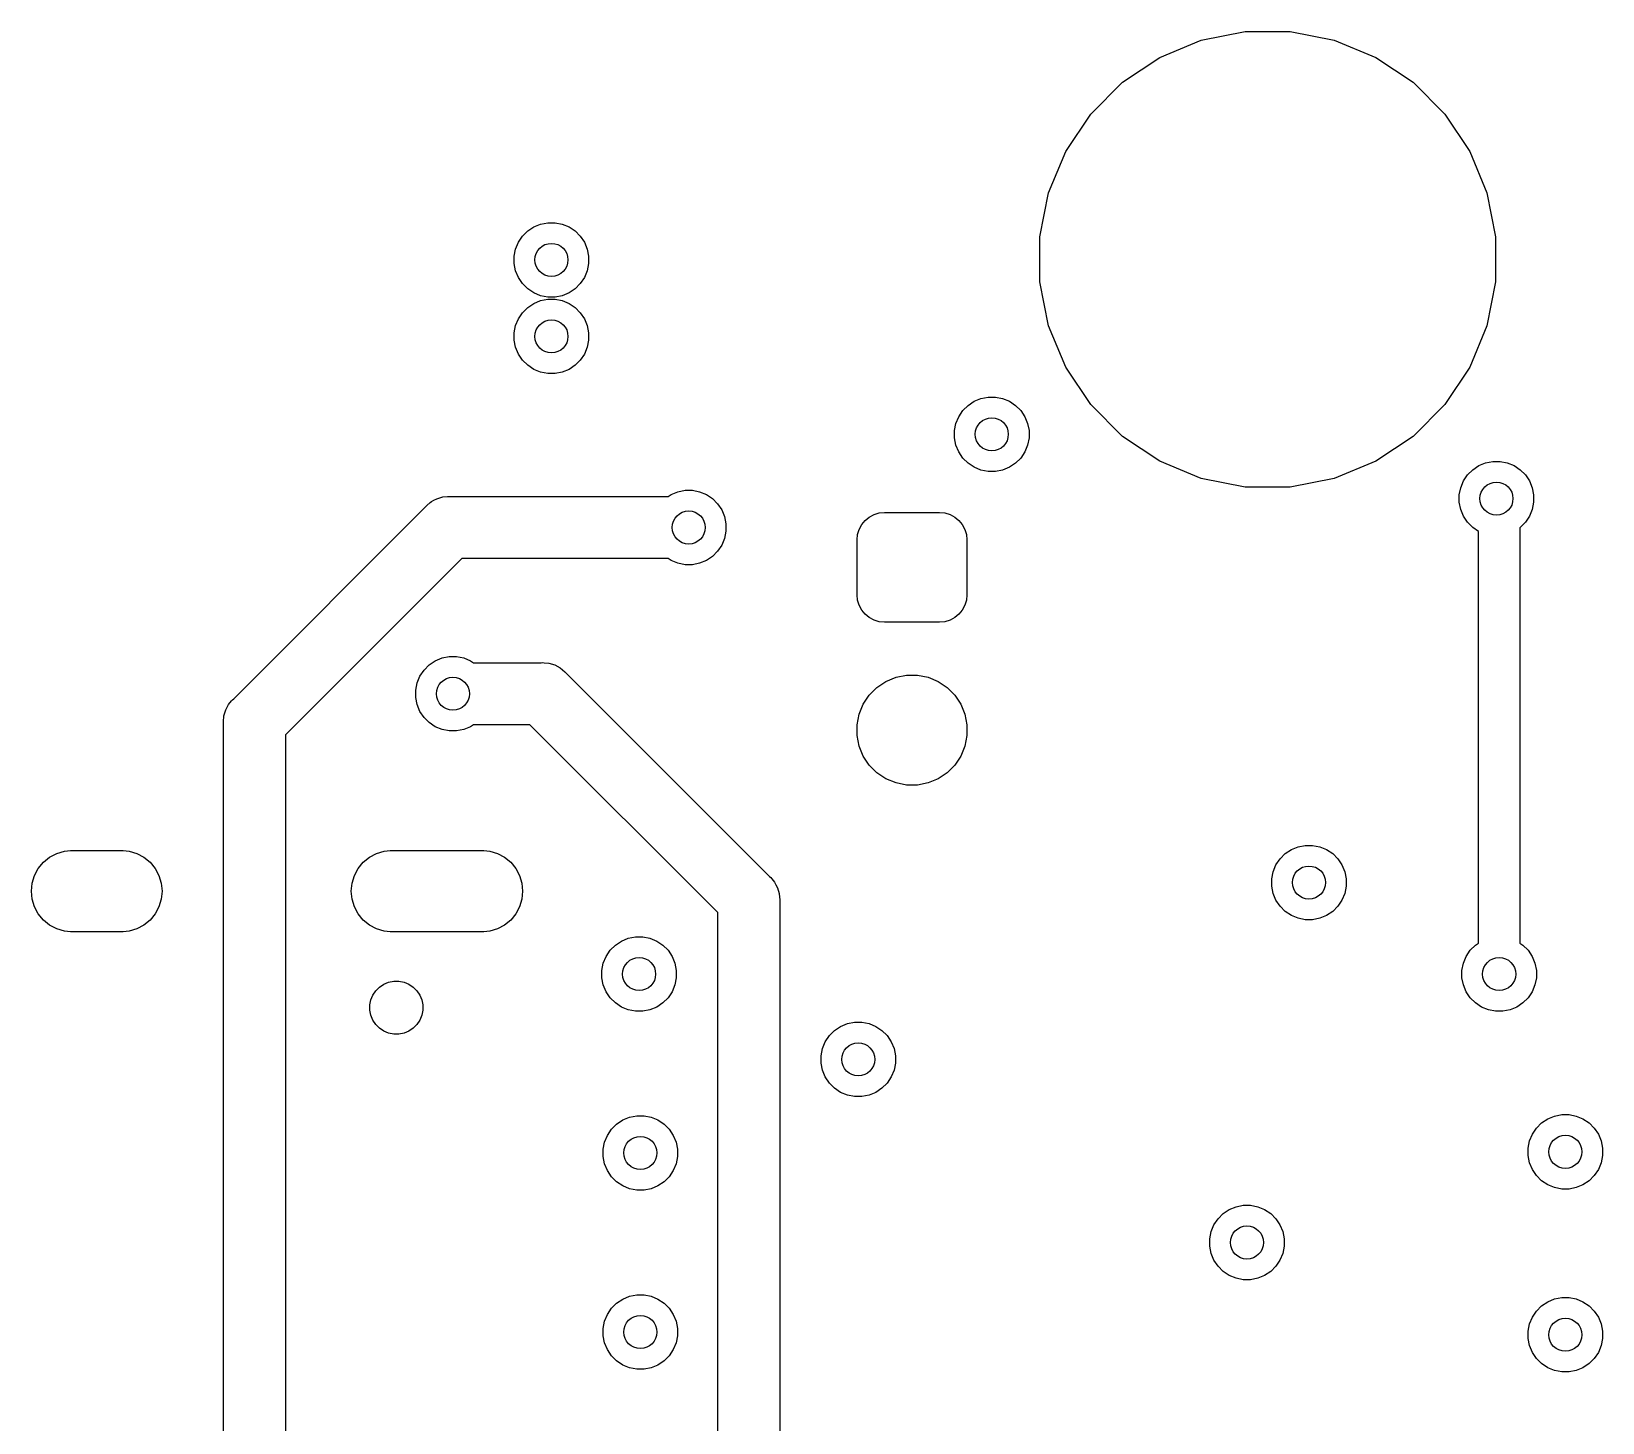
# Model space of a CAD drawing. Extents: x 3.58 to 7.49, y -4.48 to -2.36.
# Drawn here: x 3.581 to 4.341, y -3.034 to -2.361 of the extents above; entities that cross this region are included whole.
import ezdxf

# ---------------------------------------------------------------- set-up
doc = ezdxf.new("R2010")
doc.units = 0
doc.header["$MEASUREMENT"] = 0
doc.layers.add('BLACK', color=7, linetype='CONTINUOUS')

msp = doc.modelspace()

# ---------------------------------------------------------------- linework, layer by layer
at = {"layer": 'BLACK', "linetype": 'CONTINUOUS'}
for p, q in [((4.14698, -2.36526), (4.16828, -2.36102)), ((4.16828, -2.36102), (4.18999, -2.36102)), ((4.18999, -2.36102), (4.21129, -2.36526)), ((4.12692, -2.37357), (4.14698, -2.36526)), ((4.21129, -2.36526), (4.23135, -2.37357)), ((4.10886, -2.38563), (4.12692, -2.37357)), ((4.23135, -2.37357), (4.24941, -2.38563)), ((4.09351, -2.40099), (4.10886, -2.38563)), ((4.24941, -2.38563), (4.26476, -2.40099)), ((4.08144, -2.41904), (4.09351, -2.40099)), ((4.26476, -2.40099), (4.27682, -2.41904)), ((4.07313, -2.43911), (4.08144, -2.41904)), ((4.27682, -2.41904), (4.28513, -2.43911)), ((4.0689, -2.4604), (4.07313, -2.43911)), ((4.28513, -2.43911), (4.28937, -2.4604)), ((3.82415, -2.45559), (3.82743, -2.45424)), ((3.82743, -2.45424), (3.8309, -2.45354)), ((3.8309, -2.45354), (3.83445, -2.45354)), ((3.83445, -2.45354), (3.83793, -2.45424)), ((3.83793, -2.45424), (3.8412, -2.45559)), ((3.81673, -2.46302), (3.8187, -2.46007)), ((3.8187, -2.46007), (3.8212, -2.45756)), ((3.8212, -2.45756), (3.82415, -2.45559)), ((3.8412, -2.45559), (3.84415, -2.45756)), ((3.84415, -2.45756), (3.84666, -2.46007)), ((3.84666, -2.46007), (3.84863, -2.46302)), ((4.0689, -2.48212), (4.0689, -2.4604)), ((4.28937, -2.4604), (4.28937, -2.48212)), ((3.81468, -2.46977), (3.81537, -2.46629)), ((3.81537, -2.46629), (3.81673, -2.46302)), ((3.84863, -2.46302), (3.84999, -2.46629)), ((3.84999, -2.46629), (3.85068, -2.46977)), ((3.81468, -2.47332), (3.81468, -2.46977)), ((3.81537, -2.47679), (3.81468, -2.47332)), ((3.81673, -2.48007), (3.81537, -2.47679)), ((3.84999, -2.47679), (3.84863, -2.48007)), ((3.85068, -2.47332), (3.84999, -2.47679)), ((3.85068, -2.46977), (3.85068, -2.47332)), ((3.8187, -2.48302), (3.81673, -2.48007)), ((3.8212, -2.48552), (3.8187, -2.48302)), ((3.84666, -2.48302), (3.84415, -2.48552)), ((3.84863, -2.48007), (3.84666, -2.48302)), ((4.07313, -2.50341), (4.0689, -2.48212)), ((4.28937, -2.48212), (4.28513, -2.50341)), ((3.82415, -2.48749), (3.8212, -2.48552)), ((3.82743, -2.48885), (3.82415, -2.48749)), ((3.82415, -2.4926), (3.82743, -2.49124)), ((3.8309, -2.48954), (3.82743, -2.48885)), ((3.82743, -2.49124), (3.8309, -2.49055)), ((3.83445, -2.48954), (3.8309, -2.48954)), ((3.8309, -2.49055), (3.83445, -2.49055)), ((3.83793, -2.48885), (3.83445, -2.48954)), ((3.83445, -2.49055), (3.83793, -2.49124)), ((3.8412, -2.48749), (3.83793, -2.48885)), ((3.83793, -2.49124), (3.8412, -2.4926)), ((3.84415, -2.48552), (3.8412, -2.48749)), ((3.81537, -2.5033), (3.81673, -2.50002)), ((3.81673, -2.50002), (3.8187, -2.49708)), ((3.8187, -2.49708), (3.8212, -2.49457)), ((3.8212, -2.49457), (3.82415, -2.4926)), ((3.8412, -2.4926), (3.84415, -2.49457)), ((3.84415, -2.49457), (3.84666, -2.49708)), ((3.84666, -2.49708), (3.84863, -2.50002)), ((3.84863, -2.50002), (3.84999, -2.5033)), ((3.81468, -2.50678), (3.81537, -2.5033)), ((3.81468, -2.51032), (3.81468, -2.50678)), ((3.84999, -2.5033), (3.85068, -2.50678)), ((3.85068, -2.50678), (3.85068, -2.51032)), ((4.08144, -2.52348), (4.07313, -2.50341)), ((4.28513, -2.50341), (4.27682, -2.52348)), ((3.81537, -2.5138), (3.81468, -2.51032)), ((3.81673, -2.51708), (3.81537, -2.5138)), ((3.84999, -2.5138), (3.84863, -2.51708)), ((3.85068, -2.51032), (3.84999, -2.5138)), ((3.8187, -2.52003), (3.81673, -2.51708)), ((3.8212, -2.52253), (3.8187, -2.52003)), ((3.82415, -2.5245), (3.8212, -2.52253)), ((3.84415, -2.52253), (3.8412, -2.5245)), ((3.84666, -2.52003), (3.84415, -2.52253)), ((3.84863, -2.51708), (3.84666, -2.52003)), ((3.82743, -2.52586), (3.82415, -2.5245)), ((3.8309, -2.52655), (3.82743, -2.52586)), ((3.83445, -2.52655), (3.8309, -2.52655)), ((3.83793, -2.52586), (3.83445, -2.52655)), ((3.8412, -2.5245), (3.83793, -2.52586)), ((4.09351, -2.54153), (4.08144, -2.52348)), ((4.27682, -2.52348), (4.26476, -2.54153)), ((4.04042, -2.5386), (4.0439, -2.53791)), ((4.0439, -2.53791), (4.04744, -2.53791)), ((4.04744, -2.53791), (4.05092, -2.5386)), ((4.02972, -2.54738), (4.03169, -2.54443)), ((4.03169, -2.54443), (4.03419, -2.54192)), ((4.03419, -2.54192), (4.03714, -2.53995)), ((4.03714, -2.53995), (4.04042, -2.5386)), ((4.05092, -2.5386), (4.0542, -2.53995)), ((4.0542, -2.53995), (4.05714, -2.54192)), ((4.05714, -2.54192), (4.05965, -2.54443)), ((4.05965, -2.54443), (4.06162, -2.54738)), ((4.10886, -2.55689), (4.09351, -2.54153)), ((4.26476, -2.54153), (4.24941, -2.55689)), ((4.02767, -2.55413), (4.02836, -2.55066)), ((4.02836, -2.55066), (4.02972, -2.54738)), ((4.06162, -2.54738), (4.06298, -2.55066)), ((4.06298, -2.55066), (4.06367, -2.55413)), ((4.02767, -2.55768), (4.02767, -2.55413)), ((4.02836, -2.56116), (4.02767, -2.55768)), ((4.06367, -2.55768), (4.06298, -2.56116)), ((4.06367, -2.55413), (4.06367, -2.55768)), ((4.12692, -2.56895), (4.10886, -2.55689)), ((4.24941, -2.55689), (4.23135, -2.56895)), ((4.02972, -2.56443), (4.02836, -2.56116)), ((4.03169, -2.56738), (4.02972, -2.56443)), ((4.03419, -2.56989), (4.03169, -2.56738)), ((4.05965, -2.56738), (4.05714, -2.56989)), ((4.06162, -2.56443), (4.05965, -2.56738)), ((4.06298, -2.56116), (4.06162, -2.56443)), ((4.03714, -2.57186), (4.03419, -2.56989)), ((4.04042, -2.57321), (4.03714, -2.57186)), ((4.0439, -2.57391), (4.04042, -2.57321)), ((4.04744, -2.57391), (4.0439, -2.57391)), ((4.05092, -2.57321), (4.04744, -2.57391)), ((4.0542, -2.57186), (4.05092, -2.57321)), ((4.05714, -2.56989), (4.0542, -2.57186)), ((4.14698, -2.57726), (4.12692, -2.56895)), ((4.23135, -2.56895), (4.21129, -2.57726)), ((4.27381, -2.57848), (4.27578, -2.57553)), ((4.27578, -2.57553), (4.27829, -2.57303)), ((4.27829, -2.57303), (4.28124, -2.57106)), ((4.28124, -2.57106), (4.28451, -2.5697)), ((4.28451, -2.5697), (4.28799, -2.56901)), ((4.28799, -2.56901), (4.29154, -2.56901)), ((4.29154, -2.56901), (4.29501, -2.5697)), ((4.29501, -2.5697), (4.29829, -2.57106)), ((4.29829, -2.57106), (4.30124, -2.57303)), ((4.30124, -2.57303), (4.30375, -2.57553)), ((4.30375, -2.57553), (4.30572, -2.57848)), ((3.89056, -2.58504), (3.89384, -2.58368)), ((3.89384, -2.58368), (3.89731, -2.58299)), ((3.89731, -2.58299), (3.90086, -2.58299)), ((3.90086, -2.58299), (3.90434, -2.58368)), ((3.90434, -2.58368), (3.90761, -2.58504)), ((4.16828, -2.5815), (4.14698, -2.57726)), ((4.18999, -2.5815), (4.16828, -2.5815)), ((4.21129, -2.57726), (4.18999, -2.5815)), ((4.27176, -2.58524), (4.27246, -2.58176)), ((4.27246, -2.58176), (4.27381, -2.57848)), ((4.30572, -2.57848), (4.30707, -2.58176)), ((4.30707, -2.58176), (4.30776, -2.58524)), ((3.679, -2.68386), (3.77196, -2.59091)), ((3.77196, -2.59091), (3.77243, -2.59033)), ((3.77243, -2.59033), (3.77409, -2.58897)), ((3.77409, -2.58897), (3.77471, -2.58846)), ((3.77471, -2.58846), (3.77587, -2.58784)), ((3.77587, -2.58784), (3.77732, -2.58707)), ((3.77732, -2.58707), (3.78015, -2.58621)), ((3.78015, -2.58621), (3.78235, -2.58599)), ((3.78235, -2.58599), (3.78309, -2.58592)), ((3.78235, -2.58599), (3.78235, -2.58599)), ((3.78309, -2.58592), (3.78382, -2.58599)), ((3.78382, -2.58599), (3.88914, -2.58599)), ((3.88914, -2.58599), (3.89056, -2.58504)), ((3.90761, -2.58504), (3.91056, -2.58701)), ((3.91056, -2.58701), (3.91307, -2.58952)), ((3.91307, -2.58952), (3.91504, -2.59247)), ((4.27176, -2.58878), (4.27176, -2.58524)), ((4.27246, -2.59226), (4.27176, -2.58878)), ((4.30776, -2.58878), (4.30707, -2.59226)), ((4.30776, -2.58524), (4.30776, -2.58878)), ((3.91504, -2.59247), (3.91639, -2.59574)), ((3.91639, -2.59574), (3.91709, -2.59922)), ((3.98275, -2.59958), (3.9844, -2.59757)), ((3.9844, -2.59757), (3.98642, -2.59592)), ((3.98642, -2.59592), (3.98871, -2.59469)), ((3.98871, -2.59469), (3.99121, -2.59393)), ((3.99121, -2.59393), (3.9938, -2.59368)), ((3.9938, -2.59368), (4.02037, -2.59368)), ((4.02037, -2.59368), (4.02297, -2.59393)), ((4.02297, -2.59393), (4.02546, -2.59469)), ((4.02546, -2.59469), (4.02776, -2.59592)), ((4.02776, -2.59592), (4.02977, -2.59757)), ((4.02977, -2.59757), (4.03142, -2.59958)), ((4.27381, -2.59553), (4.27246, -2.59226)), ((4.27578, -2.59848), (4.27381, -2.59553)), ((4.27829, -2.60099), (4.27578, -2.59848)), ((4.30375, -2.59848), (4.30124, -2.60099)), ((4.30572, -2.59553), (4.30375, -2.59848)), ((4.30707, -2.59226), (4.30572, -2.59553)), ((3.91639, -2.60624), (3.91504, -2.60952)), ((3.91709, -2.60276), (3.91639, -2.60624)), ((3.91709, -2.59922), (3.91709, -2.60276)), ((3.98051, -2.60696), (3.98077, -2.60437)), ((3.98077, -2.60437), (3.98152, -2.60188)), ((3.98152, -2.60188), (3.98275, -2.59958)), ((4.03142, -2.59958), (4.03265, -2.60188)), ((4.03265, -2.60188), (4.03341, -2.60437)), ((4.03341, -2.60437), (4.03366, -2.60696)), ((4.28109, -2.60286), (4.27829, -2.60099)), ((4.28109, -2.63948), (4.28109, -2.60286)), ((4.30124, -2.60099), (4.30109, -2.60109)), ((4.30109, -2.60109), (4.30109, -2.80203)), ((3.91307, -2.61247), (3.91056, -2.61497)), ((3.91504, -2.60952), (3.91307, -2.61247)), ((3.98051, -2.63354), (3.98051, -2.60696)), ((4.03366, -2.60696), (4.03366, -2.63354)), ((3.7893, -2.61599), (3.70409, -2.70121)), ((3.88914, -2.61599), (3.7893, -2.61599)), ((3.89056, -2.61694), (3.88914, -2.61599)), ((3.89384, -2.6183), (3.89056, -2.61694)), ((3.89731, -2.61899), (3.89384, -2.6183)), ((3.90086, -2.61899), (3.89731, -2.61899)), ((3.90434, -2.6183), (3.90086, -2.61899)), ((3.90761, -2.61694), (3.90434, -2.6183)), ((3.91056, -2.61497), (3.90761, -2.61694)), ((3.98077, -2.63613), (3.98051, -2.63354)), ((3.98152, -2.63862), (3.98077, -2.63613)), ((4.03341, -2.63613), (4.03265, -2.63862)), ((4.03366, -2.63354), (4.03341, -2.63613)), ((3.98275, -2.64092), (3.98152, -2.63862)), ((3.9844, -2.64294), (3.98275, -2.64092)), ((3.98642, -2.64459), (3.9844, -2.64294)), ((4.02977, -2.64294), (4.02776, -2.64459)), ((4.03142, -2.64092), (4.02977, -2.64294)), ((4.03265, -2.63862), (4.03142, -2.64092)), ((4.28109, -2.80203), (4.28109, -2.63948)), ((4.28109, -2.63948), (4.28109, -2.63948)), ((3.98871, -2.64582), (3.98642, -2.64459)), ((3.99121, -2.64657), (3.98871, -2.64582)), ((3.9938, -2.64683), (3.99121, -2.64657)), ((4.02037, -2.64683), (3.9938, -2.64683)), ((4.02297, -2.64657), (4.02037, -2.64683)), ((4.02546, -2.64582), (4.02297, -2.64657)), ((4.02776, -2.64459), (4.02546, -2.64582)), ((3.77357, -2.66742), (3.77651, -2.66545)), ((3.77651, -2.66545), (3.77979, -2.66409)), ((3.77979, -2.66409), (3.78327, -2.6634)), ((3.78327, -2.6634), (3.78681, -2.6634)), ((3.78681, -2.6634), (3.79029, -2.66409)), ((3.79029, -2.66409), (3.79357, -2.66545)), ((3.79357, -2.66545), (3.79499, -2.6664)), ((3.79499, -2.6664), (3.82776, -2.6664)), ((3.82776, -2.6664), (3.82849, -2.66633)), ((3.82849, -2.66633), (3.82923, -2.6664)), ((3.82923, -2.6664), (3.82923, -2.6664)), ((3.82923, -2.6664), (3.83143, -2.66662)), ((3.83143, -2.66662), (3.83426, -2.66747)), ((3.76773, -2.67615), (3.76909, -2.67287)), ((3.76909, -2.67287), (3.77106, -2.66992)), ((3.77106, -2.66992), (3.77357, -2.66742)), ((3.83426, -2.66747), (3.83687, -2.66887)), ((3.83687, -2.66887), (3.83915, -2.67074)), ((3.83915, -2.67074), (3.83962, -2.67131)), ((3.83962, -2.67131), (3.93817, -2.76986)), ((3.9945, -2.67544), (3.99934, -2.67344)), ((3.99934, -2.67344), (4.00447, -2.67242)), ((4.00447, -2.67242), (4.0097, -2.67242)), ((4.0097, -2.67242), (4.01484, -2.67344)), ((4.01484, -2.67344), (4.01967, -2.67544)), ((3.76704, -2.67963), (3.76773, -2.67615)), ((3.76704, -2.68317), (3.76704, -2.67963)), ((3.98354, -2.6864), (3.98644, -2.68205)), ((3.98644, -2.68205), (3.99015, -2.67835)), ((3.99015, -2.67835), (3.9945, -2.67544)), ((4.01967, -2.67544), (4.02403, -2.67835)), ((4.02403, -2.67835), (4.02773, -2.68205)), ((4.02773, -2.68205), (4.03064, -2.6864)), ((3.67456, -2.69119), (3.67516, -2.68922)), ((3.67516, -2.68922), (3.67655, -2.68662)), ((3.67655, -2.68662), (3.67796, -2.68491)), ((3.67796, -2.68491), (3.67843, -2.68433)), ((3.67843, -2.68433), (3.679, -2.68386)), ((3.76773, -2.68665), (3.76704, -2.68317)), ((3.76909, -2.68992), (3.76773, -2.68665)), ((3.77106, -2.69287), (3.76909, -2.68992)), ((3.98153, -2.69124), (3.98354, -2.6864)), ((4.03064, -2.6864), (4.03264, -2.69124)), ((3.67401, -2.69499), (3.6743, -2.69207)), ((3.67409, -2.69573), (3.67401, -2.69499)), ((3.67409, -3.36378), (3.67409, -2.69573)), ((3.6743, -2.69205), (3.67456, -2.69119)), ((3.6743, -2.69207), (3.6743, -2.69205)), ((3.77357, -2.69538), (3.77106, -2.69287)), ((3.77651, -2.69735), (3.77357, -2.69538)), ((3.77979, -2.69871), (3.77651, -2.69735)), ((3.79357, -2.69735), (3.79029, -2.69871)), ((3.79499, -2.6964), (3.79357, -2.69735)), ((3.82228, -2.6964), (3.79499, -2.6964)), ((3.91309, -2.78721), (3.82228, -2.6964)), ((3.98051, -2.69637), (3.98153, -2.69124)), ((3.98051, -2.70161), (3.98051, -2.69637)), ((4.03264, -2.69124), (4.03366, -2.69637)), ((4.03366, -2.69637), (4.03366, -2.70161)), ((3.70409, -2.70121), (3.70409, -3.36926)), ((3.78327, -2.6994), (3.77979, -2.69871)), ((3.78681, -2.6994), (3.78327, -2.6994)), ((3.79029, -2.69871), (3.78681, -2.6994)), ((3.98153, -2.70674), (3.98051, -2.70161)), ((4.03366, -2.70161), (4.03264, -2.70674)), ((3.98354, -2.71158), (3.98153, -2.70674)), ((3.98644, -2.71593), (3.98354, -2.71158)), ((4.03064, -2.71158), (4.02773, -2.71593)), ((4.03264, -2.70674), (4.03064, -2.71158)), ((3.99015, -2.71963), (3.98644, -2.71593)), ((3.9945, -2.72254), (3.99015, -2.71963)), ((4.02403, -2.71963), (4.01967, -2.72254)), ((4.02773, -2.71593), (4.02403, -2.71963)), ((3.99934, -2.72455), (3.9945, -2.72254)), ((4.00447, -2.72557), (3.99934, -2.72455)), ((4.0097, -2.72557), (4.00447, -2.72557)), ((4.01484, -2.72455), (4.0097, -2.72557)), ((4.01967, -2.72254), (4.01484, -2.72455)), ((3.59338, -2.75864), (3.59709, -2.75751)), ((3.59709, -2.75751), (3.59999, -2.75723)), ((3.59999, -2.75723), (3.62554, -2.75723)), ((3.62554, -2.75723), (3.62843, -2.75751)), ((3.62843, -2.75751), (3.63214, -2.75864)), ((3.74811, -2.75864), (3.75182, -2.75751)), ((3.75182, -2.75751), (3.75471, -2.75723)), ((3.75471, -2.75723), (3.79995, -2.75723)), ((3.79995, -2.75723), (3.80284, -2.75751)), ((3.80284, -2.75751), (3.80655, -2.75864)), ((4.18761, -2.75875), (4.19056, -2.75678)), ((4.19056, -2.75678), (4.19384, -2.75543)), ((4.19384, -2.75543), (4.19731, -2.75474)), ((4.19731, -2.75474), (4.20086, -2.75474)), ((4.20086, -2.75474), (4.20434, -2.75543)), ((4.20434, -2.75543), (4.20761, -2.75678)), ((4.20761, -2.75678), (4.21056, -2.75875)), ((3.58268, -2.76934), (3.58451, -2.76592)), ((3.58451, -2.76592), (3.58697, -2.76293)), ((3.58697, -2.76293), (3.58996, -2.76047)), ((3.58996, -2.76047), (3.59338, -2.75864)), ((3.63214, -2.75864), (3.63556, -2.76047)), ((3.63556, -2.76047), (3.63856, -2.76293)), ((3.63856, -2.76293), (3.64102, -2.76592)), ((3.64102, -2.76592), (3.64285, -2.76934)), ((3.7374, -2.76934), (3.73923, -2.76592)), ((3.73923, -2.76592), (3.74169, -2.76293)), ((3.74169, -2.76293), (3.74469, -2.76047)), ((3.74469, -2.76047), (3.74811, -2.75864)), ((3.80655, -2.75864), (3.80997, -2.76047)), ((3.80997, -2.76047), (3.81297, -2.76293)), ((3.81297, -2.76293), (3.81543, -2.76592)), ((3.81543, -2.76592), (3.81726, -2.76934)), ((4.18178, -2.76749), (4.18313, -2.76421)), ((4.18313, -2.76421), (4.1851, -2.76126)), ((4.1851, -2.76126), (4.18761, -2.75875)), ((4.21056, -2.75875), (4.21307, -2.76126)), ((4.21307, -2.76126), (4.21504, -2.76421)), ((4.21504, -2.76421), (4.21639, -2.76749)), ((3.58117, -2.77691), (3.58155, -2.77305)), ((3.58155, -2.77305), (3.58268, -2.76934)), ((3.64285, -2.76934), (3.64397, -2.77305)), ((3.64397, -2.77305), (3.64436, -2.77691)), ((3.7359, -2.77691), (3.73628, -2.77305)), ((3.73628, -2.77305), (3.7374, -2.76934)), ((3.81726, -2.76934), (3.81838, -2.77305)), ((3.81838, -2.77305), (3.81876, -2.77691)), ((3.93817, -2.76986), (3.93874, -2.77033)), ((3.93874, -2.77033), (3.93921, -2.77091)), ((3.93921, -2.77091), (3.94062, -2.77262)), ((3.94062, -2.77262), (3.94126, -2.77383)), ((4.18109, -2.77096), (4.18178, -2.76749)), ((4.18109, -2.77451), (4.18109, -2.77096)), ((4.21639, -2.76749), (4.21709, -2.77096)), ((4.21709, -2.77096), (4.21709, -2.77451)), ((3.58155, -2.78077), (3.58117, -2.77691)), ((3.58268, -2.78448), (3.58155, -2.78077)), ((3.64397, -2.78077), (3.64285, -2.78448)), ((3.64436, -2.77691), (3.64397, -2.78077)), ((3.73628, -2.78077), (3.7359, -2.77691)), ((3.7374, -2.78448), (3.73628, -2.78077)), ((3.81838, -2.78077), (3.81726, -2.78448)), ((3.81876, -2.77691), (3.81838, -2.78077)), ((3.94126, -2.77383), (3.94201, -2.77522)), ((3.94201, -2.77522), (3.94287, -2.77805)), ((3.94287, -2.77805), (3.94304, -2.77981)), ((3.94304, -2.77981), (3.94316, -2.78099)), ((3.94316, -2.78099), (3.94309, -2.78173)), ((4.18178, -2.77799), (4.18109, -2.77451)), ((4.18313, -2.78126), (4.18178, -2.77799)), ((4.1851, -2.78421), (4.18313, -2.78126)), ((4.21504, -2.78126), (4.21307, -2.78421)), ((4.21639, -2.77799), (4.21504, -2.78126)), ((4.21709, -2.77451), (4.21639, -2.77799)), ((3.58451, -2.7879), (3.58268, -2.78448)), ((3.58697, -2.7909), (3.58451, -2.7879)), ((3.64102, -2.7879), (3.63856, -2.7909)), ((3.64285, -2.78448), (3.64102, -2.7879)), ((3.73923, -2.7879), (3.7374, -2.78448)), ((3.74169, -2.7909), (3.73923, -2.7879)), ((3.81543, -2.7879), (3.81297, -2.7909)), ((3.81726, -2.78448), (3.81543, -2.7879)), ((3.91309, -3.16299), (3.91309, -2.78721)), ((3.94309, -2.78173), (3.94309, -3.18026)), ((4.18761, -2.78672), (4.1851, -2.78421)), ((4.19056, -2.78869), (4.18761, -2.78672)), ((4.19384, -2.79004), (4.19056, -2.78869)), ((4.20761, -2.78869), (4.20434, -2.79004)), ((4.21056, -2.78672), (4.20761, -2.78869)), ((4.21307, -2.78421), (4.21056, -2.78672)), ((3.58996, -2.79336), (3.58697, -2.7909)), ((3.59338, -2.79519), (3.58996, -2.79336)), ((3.59709, -2.79631), (3.59338, -2.79519)), ((3.59999, -2.7966), (3.59709, -2.79631)), ((3.62843, -2.79631), (3.62554, -2.7966)), ((3.63214, -2.79519), (3.62843, -2.79631)), ((3.63556, -2.79336), (3.63214, -2.79519)), ((3.63856, -2.7909), (3.63556, -2.79336)), ((3.74469, -2.79336), (3.74169, -2.7909)), ((3.74811, -2.79519), (3.74469, -2.79336)), ((3.75182, -2.79631), (3.74811, -2.79519)), ((3.75471, -2.7966), (3.75182, -2.79631)), ((3.80284, -2.79631), (3.79995, -2.7966)), ((3.80655, -2.79519), (3.80284, -2.79631)), ((3.80997, -2.79336), (3.80655, -2.79519)), ((3.81297, -2.7909), (3.80997, -2.79336)), ((4.19731, -2.79074), (4.19384, -2.79004)), ((4.20086, -2.79074), (4.19731, -2.79074)), ((4.20434, -2.79004), (4.20086, -2.79074)), ((3.62554, -2.7966), (3.59999, -2.7966)), ((3.79995, -2.7966), (3.75471, -2.7966)), ((3.86111, -2.80552), (3.86361, -2.80301)), ((3.86361, -2.80301), (3.86656, -2.80104)), ((3.86656, -2.80104), (3.86984, -2.79968)), ((3.86984, -2.79968), (3.87331, -2.79899)), ((3.87331, -2.79899), (3.87686, -2.79899)), ((3.87686, -2.79899), (3.88034, -2.79968)), ((3.88034, -2.79968), (3.88361, -2.80104)), ((3.88361, -2.80104), (3.88656, -2.80301)), ((3.88656, -2.80301), (3.88907, -2.80552)), ((4.27711, -2.80552), (4.27961, -2.80301)), ((4.27961, -2.80301), (4.28109, -2.80203)), ((4.30109, -2.80203), (4.30256, -2.80301)), ((4.30256, -2.80301), (4.30507, -2.80552)), ((3.85778, -2.81174), (3.85914, -2.80847)), ((3.85914, -2.80847), (3.86111, -2.80552)), ((3.88907, -2.80552), (3.89104, -2.80847)), ((3.89104, -2.80847), (3.89239, -2.81174)), ((4.27378, -2.81174), (4.27514, -2.80847)), ((4.27514, -2.80847), (4.27711, -2.80552)), ((4.30507, -2.80552), (4.30704, -2.80847)), ((4.30704, -2.80847), (4.30839, -2.81174)), ((3.85709, -2.81522), (3.85778, -2.81174)), ((3.85709, -2.81876), (3.85709, -2.81522)), ((3.85778, -2.82224), (3.85709, -2.81876)), ((3.89239, -2.81174), (3.89309, -2.81522)), ((3.89309, -2.81876), (3.89239, -2.82224)), ((3.89309, -2.81522), (3.89309, -2.81876)), ((4.27309, -2.81522), (4.27378, -2.81174)), ((4.27309, -2.81876), (4.27309, -2.81522)), ((4.27378, -2.82224), (4.27309, -2.81876)), ((4.30839, -2.81174), (4.30909, -2.81522)), ((4.30909, -2.81876), (4.30839, -2.82224)), ((4.30909, -2.81522), (4.30909, -2.81876)), ((3.74631, -2.82715), (3.74771, -2.82506)), ((3.74771, -2.82506), (3.74949, -2.82327)), ((3.74949, -2.82327), (3.75158, -2.82187)), ((3.75158, -2.82187), (3.75391, -2.82091)), ((3.75391, -2.82091), (3.75639, -2.82042)), ((3.75639, -2.82042), (3.75891, -2.82042)), ((3.75891, -2.82042), (3.76138, -2.82091)), ((3.76138, -2.82091), (3.76371, -2.82187)), ((3.76371, -2.82187), (3.7658, -2.82327)), ((3.7658, -2.82327), (3.76758, -2.82506)), ((3.76758, -2.82506), (3.76898, -2.82715)), ((3.85914, -2.82552), (3.85778, -2.82224)), ((3.86111, -2.82847), (3.85914, -2.82552)), ((3.89104, -2.82552), (3.88907, -2.82847)), ((3.89239, -2.82224), (3.89104, -2.82552)), ((4.27514, -2.82552), (4.27378, -2.82224)), ((4.27711, -2.82847), (4.27514, -2.82552)), ((4.30704, -2.82552), (4.30507, -2.82847)), ((4.30839, -2.82224), (4.30704, -2.82552)), ((3.74485, -2.83195), (3.74534, -2.82948)), ((3.74485, -2.83447), (3.74485, -2.83195)), ((3.74534, -2.83694), (3.74485, -2.83447)), ((3.74534, -2.82948), (3.74631, -2.82715)), ((3.76898, -2.82715), (3.76995, -2.82948)), ((3.76995, -2.82948), (3.77044, -2.83195)), ((3.77044, -2.83447), (3.76995, -2.83694)), ((3.77044, -2.83195), (3.77044, -2.83447)), ((3.86361, -2.83097), (3.86111, -2.82847)), ((3.86656, -2.83294), (3.86361, -2.83097)), ((3.86984, -2.8343), (3.86656, -2.83294)), ((3.87331, -2.83499), (3.86984, -2.8343)), ((3.88034, -2.8343), (3.87686, -2.83499)), ((3.88361, -2.83294), (3.88034, -2.8343)), ((3.88656, -2.83097), (3.88361, -2.83294)), ((3.88907, -2.82847), (3.88656, -2.83097)), ((4.27961, -2.83097), (4.27711, -2.82847)), ((4.28256, -2.83294), (4.27961, -2.83097)), ((4.28584, -2.8343), (4.28256, -2.83294)), ((4.28931, -2.83499), (4.28584, -2.8343)), ((4.29634, -2.8343), (4.29286, -2.83499)), ((4.29961, -2.83294), (4.29634, -2.8343)), ((4.30256, -2.83097), (4.29961, -2.83294)), ((4.30507, -2.82847), (4.30256, -2.83097)), ((3.74631, -2.83927), (3.74534, -2.83694)), ((3.74771, -2.84137), (3.74631, -2.83927)), ((3.74949, -2.84315), (3.74771, -2.84137)), ((3.76758, -2.84137), (3.7658, -2.84315)), ((3.76898, -2.83927), (3.76758, -2.84137)), ((3.76995, -2.83694), (3.76898, -2.83927)), ((3.87686, -2.83499), (3.87331, -2.83499)), ((3.97256, -2.84232), (3.97584, -2.84096)), ((3.97584, -2.84096), (3.97931, -2.84027)), ((3.97931, -2.84027), (3.98286, -2.84027)), ((3.98286, -2.84027), (3.98634, -2.84096)), ((3.98634, -2.84096), (3.98961, -2.84232)), ((4.29286, -2.83499), (4.28931, -2.83499)), ((3.75158, -2.84455), (3.74949, -2.84315)), ((3.75391, -2.84552), (3.75158, -2.84455)), ((3.75639, -2.84601), (3.75391, -2.84552)), ((3.75891, -2.84601), (3.75639, -2.84601)), ((3.76138, -2.84552), (3.75891, -2.84601)), ((3.76371, -2.84455), (3.76138, -2.84552)), ((3.7658, -2.84315), (3.76371, -2.84455)), ((3.96514, -2.84974), (3.96711, -2.84679)), ((3.96711, -2.84679), (3.96961, -2.84429)), ((3.96961, -2.84429), (3.97256, -2.84232)), ((3.98961, -2.84232), (3.99256, -2.84429)), ((3.99256, -2.84429), (3.99507, -2.84679)), ((3.99507, -2.84679), (3.99704, -2.84974)), ((3.96309, -2.85649), (3.96378, -2.85302)), ((3.96309, -2.86004), (3.96309, -2.85649)), ((3.96378, -2.85302), (3.96514, -2.84974)), ((3.99704, -2.84974), (3.99839, -2.85302)), ((3.99839, -2.85302), (3.99909, -2.85649)), ((3.99909, -2.85649), (3.99909, -2.86004)), ((3.96378, -2.86352), (3.96309, -2.86004)), ((3.96514, -2.86679), (3.96378, -2.86352)), ((3.99839, -2.86352), (3.99704, -2.86679)), ((3.99909, -2.86004), (3.99839, -2.86352)), ((3.96711, -2.86974), (3.96514, -2.86679)), ((3.96961, -2.87225), (3.96711, -2.86974)), ((3.97256, -2.87422), (3.96961, -2.87225)), ((3.99256, -2.87225), (3.98961, -2.87422)), ((3.99507, -2.86974), (3.99256, -2.87225)), ((3.99704, -2.86679), (3.99507, -2.86974)), ((3.97584, -2.87558), (3.97256, -2.87422)), ((3.97931, -2.87627), (3.97584, -2.87558)), ((3.98286, -2.87627), (3.97931, -2.87627)), ((3.98634, -2.87558), (3.98286, -2.87627)), ((3.98961, -2.87422), (3.98634, -2.87558)), ((3.86421, -2.88956), (3.86716, -2.88759)), ((3.86716, -2.88759), (3.87043, -2.88624)), ((3.87043, -2.88624), (3.87391, -2.88554)), ((3.87391, -2.88554), (3.87746, -2.88554)), ((3.87746, -2.88554), (3.88094, -2.88624)), ((3.88094, -2.88624), (3.88421, -2.88759)), ((3.88421, -2.88759), (3.88716, -2.88956)), ((4.31161, -2.88901), (4.31456, -2.88704)), ((4.31456, -2.88704), (4.31784, -2.88568)), ((4.31784, -2.88568), (4.32131, -2.88499)), ((4.32131, -2.88499), (4.32486, -2.88499)), ((4.32486, -2.88499), (4.32834, -2.88568)), ((4.32834, -2.88568), (4.33161, -2.88704)), ((4.33161, -2.88704), (4.33456, -2.88901)), ((3.85838, -2.89829), (3.85973, -2.89502)), ((3.85973, -2.89502), (3.8617, -2.89207)), ((3.8617, -2.89207), (3.86421, -2.88956)), ((3.88716, -2.88956), (3.88967, -2.89207)), ((3.88967, -2.89207), (3.89164, -2.89502)), ((3.89164, -2.89502), (3.89299, -2.89829)), ((4.30578, -2.89774), (4.30714, -2.89447)), ((4.30714, -2.89447), (4.30911, -2.89152)), ((4.30911, -2.89152), (4.31161, -2.88901)), ((4.33456, -2.88901), (4.33707, -2.89152)), ((4.33707, -2.89152), (4.33904, -2.89447)), ((4.33904, -2.89447), (4.34039, -2.89774)), ((3.85769, -2.90177), (3.85838, -2.89829)), ((3.85769, -2.90532), (3.85769, -2.90177)), ((3.89299, -2.89829), (3.89369, -2.90177)), ((3.89369, -2.90177), (3.89369, -2.90532)), ((4.30509, -2.90122), (4.30578, -2.89774)), ((4.30509, -2.90476), (4.30509, -2.90122)), ((4.34039, -2.89774), (4.34109, -2.90122)), ((4.34109, -2.90122), (4.34109, -2.90476)), ((3.85838, -2.90879), (3.85769, -2.90532)), ((3.85973, -2.91207), (3.85838, -2.90879)), ((3.89299, -2.90879), (3.89164, -2.91207)), ((3.89369, -2.90532), (3.89299, -2.90879)), ((4.30578, -2.90824), (4.30509, -2.90476)), ((4.30714, -2.91152), (4.30578, -2.90824)), ((4.34039, -2.90824), (4.33904, -2.91152)), ((4.34109, -2.90476), (4.34039, -2.90824)), ((3.8617, -2.91502), (3.85973, -2.91207)), ((3.86421, -2.91752), (3.8617, -2.91502)), ((3.86716, -2.91949), (3.86421, -2.91752)), ((3.88716, -2.91752), (3.88421, -2.91949)), ((3.88967, -2.91502), (3.88716, -2.91752)), ((3.89164, -2.91207), (3.88967, -2.91502)), ((4.30911, -2.91447), (4.30714, -2.91152)), ((4.31161, -2.91697), (4.30911, -2.91447)), ((4.31456, -2.91894), (4.31161, -2.91697)), ((4.33456, -2.91697), (4.33161, -2.91894)), ((4.33707, -2.91447), (4.33456, -2.91697)), ((4.33904, -2.91152), (4.33707, -2.91447)), ((3.87043, -2.92085), (3.86716, -2.91949)), ((3.87391, -2.92154), (3.87043, -2.92085)), ((3.87746, -2.92154), (3.87391, -2.92154)), ((3.88094, -2.92085), (3.87746, -2.92154)), ((3.88421, -2.91949), (3.88094, -2.92085)), ((4.31784, -2.9203), (4.31456, -2.91894)), ((4.32131, -2.92099), (4.31784, -2.9203)), ((4.32486, -2.92099), (4.32131, -2.92099)), ((4.32834, -2.9203), (4.32486, -2.92099)), ((4.33161, -2.91894), (4.32834, -2.9203)), ((4.15511, -2.93538), (4.15761, -2.93287)), ((4.15761, -2.93287), (4.16056, -2.9309)), ((4.16056, -2.9309), (4.16384, -2.92954)), ((4.16384, -2.92954), (4.16732, -2.92885)), ((4.16732, -2.92885), (4.17086, -2.92885)), ((4.17086, -2.92885), (4.17434, -2.92954)), ((4.17434, -2.92954), (4.17761, -2.9309)), ((4.17761, -2.9309), (4.18056, -2.93287)), ((4.18056, -2.93287), (4.18307, -2.93538)), ((4.15178, -2.9416), (4.15314, -2.93832)), ((4.15314, -2.93832), (4.15511, -2.93538)), ((4.18307, -2.93538), (4.18504, -2.93832)), ((4.18504, -2.93832), (4.1864, -2.9416)), ((4.15109, -2.94508), (4.15178, -2.9416)), ((4.15109, -2.94862), (4.15109, -2.94508)), ((4.1864, -2.9416), (4.18709, -2.94508)), ((4.18709, -2.94508), (4.18709, -2.94862)), ((4.15178, -2.9521), (4.15109, -2.94862)), ((4.15314, -2.95538), (4.15178, -2.9521)), ((4.15511, -2.95832), (4.15314, -2.95538)), ((4.18504, -2.95538), (4.18307, -2.95832)), ((4.1864, -2.9521), (4.18504, -2.95538)), ((4.18709, -2.94862), (4.1864, -2.9521)), ((4.15761, -2.96083), (4.15511, -2.95832)), ((4.16056, -2.9628), (4.15761, -2.96083)), ((4.16384, -2.96416), (4.16056, -2.9628)), ((4.17761, -2.9628), (4.17434, -2.96416)), ((4.18056, -2.96083), (4.17761, -2.9628)), ((4.18307, -2.95832), (4.18056, -2.96083)), ((4.16732, -2.96485), (4.16384, -2.96416)), ((4.17086, -2.96485), (4.16732, -2.96485)), ((4.17434, -2.96416), (4.17086, -2.96485)), ((3.85973, -2.98163), (3.8617, -2.97868)), ((3.8617, -2.97868), (3.86421, -2.97618)), ((3.86421, -2.97618), (3.86716, -2.97421)), ((3.86716, -2.97421), (3.87043, -2.97285)), ((3.87043, -2.97285), (3.87391, -2.97216)), ((3.87391, -2.97216), (3.87746, -2.97216)), ((3.87746, -2.97216), (3.88094, -2.97285)), ((3.88094, -2.97285), (3.88421, -2.97421)), ((3.88421, -2.97421), (3.88716, -2.97618)), ((3.88716, -2.97618), (3.88967, -2.97868)), ((3.88967, -2.97868), (3.89164, -2.98163)), ((4.30911, -2.98001), (4.31161, -2.9775)), ((4.31161, -2.9775), (4.31456, -2.97553)), ((4.31456, -2.97553), (4.31784, -2.97417)), ((4.31784, -2.97417), (4.32131, -2.97348)), ((4.32131, -2.97348), (4.32486, -2.97348)), ((4.32486, -2.97348), (4.32834, -2.97417)), ((4.32834, -2.97417), (4.33161, -2.97553)), ((4.33161, -2.97553), (4.33456, -2.9775)), ((4.33456, -2.9775), (4.33707, -2.98001)), ((3.85769, -2.98838), (3.85838, -2.98491)), ((3.85838, -2.98491), (3.85973, -2.98163)), ((3.89164, -2.98163), (3.89299, -2.98491)), ((3.89299, -2.98491), (3.89369, -2.98838)), ((4.30509, -2.98971), (4.30578, -2.98623)), ((4.30578, -2.98623), (4.30714, -2.98295)), ((4.30714, -2.98295), (4.30911, -2.98001)), ((4.33707, -2.98001), (4.33904, -2.98295)), ((4.33904, -2.98295), (4.34039, -2.98623)), ((4.34039, -2.98623), (4.34109, -2.98971)), ((3.85769, -2.99193), (3.85769, -2.98838)), ((3.85838, -2.99541), (3.85769, -2.99193)), ((3.89369, -2.99193), (3.89299, -2.99541)), ((3.89369, -2.98838), (3.89369, -2.99193)), ((4.30509, -2.99325), (4.30509, -2.98971)), ((4.30578, -2.99673), (4.30509, -2.99325)), ((4.34109, -2.99325), (4.34039, -2.99673)), ((4.34109, -2.98971), (4.34109, -2.99325)), ((3.85973, -2.99868), (3.85838, -2.99541)), ((3.8617, -3.00163), (3.85973, -2.99868)), ((3.86421, -3.00414), (3.8617, -3.00163)), ((3.88967, -3.00163), (3.88716, -3.00414)), ((3.89164, -2.99868), (3.88967, -3.00163)), ((3.89299, -2.99541), (3.89164, -2.99868)), ((4.30714, -3.00001), (4.30578, -2.99673)), ((4.30911, -3.00295), (4.30714, -3.00001)), ((4.33904, -3.00001), (4.33707, -3.00295)), ((4.34039, -2.99673), (4.33904, -3.00001)), ((3.86716, -3.00611), (3.86421, -3.00414)), ((3.87043, -3.00747), (3.86716, -3.00611)), ((3.87391, -3.00816), (3.87043, -3.00747)), ((3.87746, -3.00816), (3.87391, -3.00816)), ((3.88094, -3.00747), (3.87746, -3.00816)), ((3.88421, -3.00611), (3.88094, -3.00747)), ((3.88716, -3.00414), (3.88421, -3.00611)), ((4.31161, -3.00546), (4.30911, -3.00295)), ((4.31456, -3.00743), (4.31161, -3.00546)), ((4.31784, -3.00879), (4.31456, -3.00743)), ((4.32131, -3.00948), (4.31784, -3.00879)), ((4.32834, -3.00879), (4.32486, -3.00948)), ((4.33161, -3.00743), (4.32834, -3.00879)), ((4.33456, -3.00546), (4.33161, -3.00743)), ((4.33707, -3.00295), (4.33456, -3.00546)), ((4.32486, -3.00948), (4.32131, -3.00948))]:
    msp.add_line(p, q, dxfattribs=at)
at = {"layer": 'BLACK'}
for centre in [(3.83268, -2.47154), (3.83268, -2.50855), (4.04567, -2.55591), (4.28976, -2.58701), (3.89909, -2.60099), (3.78504, -2.6814), (4.19909, -2.77274), (3.87509, -2.81699), (4.29109, -2.81699), (3.98109, -2.85827), (4.32309, -2.90299), (3.87569, -2.90354), (4.16909, -2.94685), (3.87569, -2.99016), (4.32309, -2.99148)]:
    msp.add_circle(centre, 0.008, dxfattribs=at)

doc.saveas('drawing.dxf')
